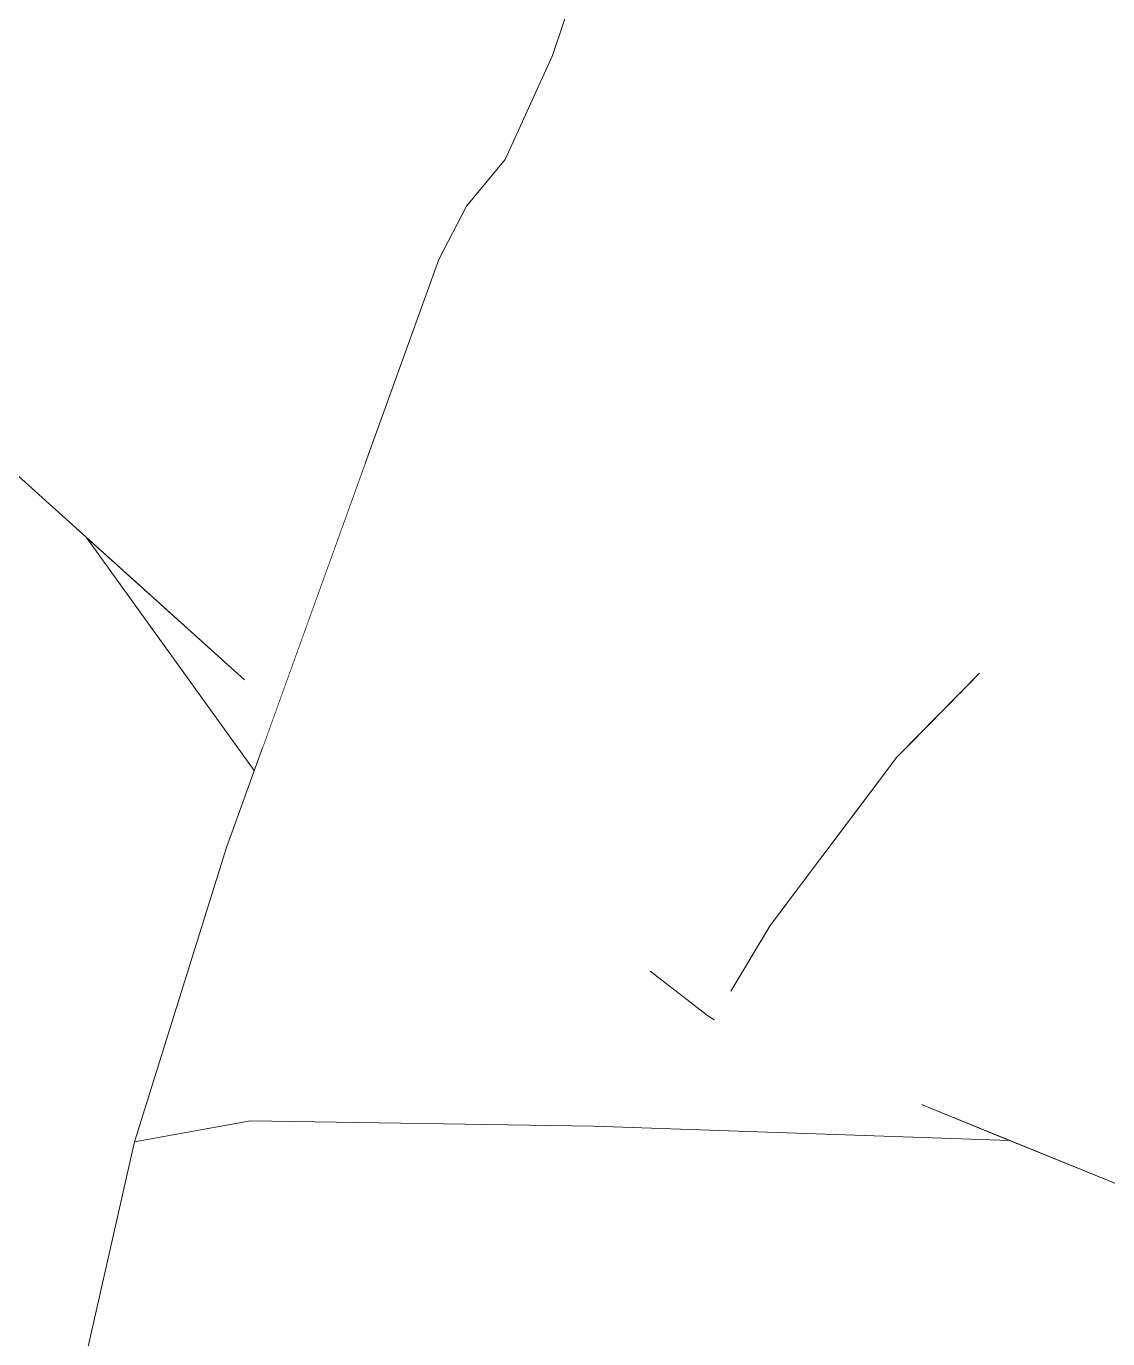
# Model space of a CAD drawing. Header units: millimetres. Extents: x -9413 to 8527, y -300 to 11224.
# Drawn here: x 2390.7 to 2520, y 2094.7 to 2251.6 of the extents above; entities that cross this region are included whole.
import ezdxf

# ---------------------------------------------------------------- set-up
doc = ezdxf.new("R2010")
doc.units = ezdxf.units.MM
doc.header["$MEASUREMENT"] = 0
doc.linetypes.add('Wipeout_Contour', pattern=[1000, 0, -1000])
doc.layers.add('ArchiCAD Doors', color=7, linetype='Continuous')
doc.layers.add('Interior - Furniture', color=7, linetype='Continuous')
doc.layers.add('Interior - Furniture _Pen_No__24', color=7, linetype='Continuous', lineweight=20, true_color=0x029e21)
doc.layers.add('Interior - Furniture _Pen_No__4', color=7, linetype='Continuous', lineweight=20, true_color=0x029e21)

# ---------------------------------------------------------------- blocks, each defined once
blk = doc.blocks.new('Section Elem_7_6')
at = {"color": 254, "linetype": 'Wipeout_Contour', "lineweight": 0, "ltscale": 192324.521893}
blk.add_wipeout([(2036.38, 1300), (2506.93, 1300), (2499.37, 1326.37), (2498.04, 1332.22), (2481.24, 1434.22), (2473.05, 1481.05), (2470.5, 1499.6), (2466.36, 1528.06), (2464.28, 1547.05), (2463.07, 1563.22), (2460.16, 1590.08), (2458.26, 1615.89), (2456.8, 1663.82), (2453.77, 1709.11), (2442.96, 1755.16), (2429.79, 1828.97), (2421.62, 1862.96), (2416.71, 1881.48), (2407.91, 1913.19), (2405.36, 1922.9), (2405.46, 1942.76), (2405.66, 1949.44), (2400.5, 1951.95), (2400.23, 1959.34), (2395.69, 1959.12), (2373.2, 1958.55), (2373.02, 1958.71), (2372.92, 1958.8), (2374.3, 1970.46), (2375.08, 1976.94), (2376.98, 1991.41), (2380.31, 2014.07), (2391.51, 2064.71), (2403.62, 2118.22), (2414.61, 2153.41), (2417.94, 2162.63), (2397.86, 2190.5), (2351.96, 2231.88), (2307.65, 2263.4), (2266.2, 2303.25), (2248.68, 2360.74), (2285.55, 2449.55), (2293.16, 2471.53), (2364.6, 2534.71), (2381.99, 2541.41), (2388.56, 2551.15), (2389.64, 2551.88), (2391.5, 2558.14), (2410.33, 2578.26), (2438.93, 2614), (2484.75, 2591.37), (2519.21, 2571.89), (2532.33, 2565.6), (2553.51, 2550.36), (2576.82, 2499.28), (2591.66, 2471.42), (2595.34, 2457.38), (2598.38, 2444.7), (2598.38, 3112), (2036.38, 3112)], dxfattribs=at).dxf.layer = 'ArchiCAD Doors'
blk = doc.blocks.new('Section Elem_44_6')
at = {"color": 254, "linetype": 'Wipeout_Contour', "lineweight": 0, "ltscale": 12987.667027}
blk.add_wipeout([(2397.86, 2190.5), (2417.94, 2162.63), (2418.93, 2165.39), (2416.78, 2173.45)], dxfattribs=at).dxf.layer = 'Interior - Furniture'
at = {"color": 254, "linetype": 'Wipeout_Contour', "lineweight": 0, "ltscale": 16652.819845}
blk.add_wipeout([(2508.59, 2179.02), (2527.03, 2185.34), (2525.22, 2185.21), (2511.53, 2180.27), (2509.4, 2179.39)], dxfattribs=at).dxf.layer = 'Interior - Furniture'
at = {"color": 254, "linetype": 'Wipeout_Contour', "lineweight": 0, "ltscale": 16652.527051}
blk.add_wipeout([(2532.89, 2175.5), (2502.08, 2162.46), (2538.21, 2155.3), (2548.94, 2156.62), (2549.32, 2156.66)], dxfattribs=at).dxf.layer = 'Interior - Furniture'
at = {"color": 254, "linetype": 'Wipeout_Contour', "lineweight": 0, "ltscale": 9654.51755}
blk.add_wipeout([(2417.51, 2120.75), (2414.61, 2153.41), (2403.62, 2118.22)], dxfattribs=at).dxf.layer = 'Interior - Furniture'
at = {"color": 254, "linetype": 'Wipeout_Contour', "lineweight": 0, "ltscale": 9804.63997}
blk.add_wipeout([(2467.89, 2153.53), (2451.99, 2139.51), (2467.73, 2153.31)], dxfattribs=at).dxf.layer = 'Interior - Furniture'
at = {"color": 254, "linetype": 'Wipeout_Contour', "lineweight": 0, "ltscale": 9909.824258}
blk.add_wipeout([(2535.81, 2118.77), (2545.44, 2130.84), (2496.9, 2135.96)], dxfattribs=at).dxf.layer = 'Interior - Furniture'
at = {"color": 254, "linetype": 'Wipeout_Contour', "lineweight": 0, "ltscale": 9765.668555}
blk.add_wipeout([(2355.56, 2251.6), (2351.96, 2231.88), (2421.07, 2189.48)], dxfattribs=at).dxf.layer = 'Interior - Furniture'
at = {"color": 254, "linetype": 'Wipeout_Contour', "lineweight": 0, "ltscale": 9799.019504}
blk.add_wipeout([(2451.99, 2139.51), (2467.89, 2153.53), (2457.05, 2156.35)], dxfattribs=at).dxf.layer = 'Interior - Furniture'
at = {"color": 254, "linetype": 'Wipeout_Contour', "lineweight": 0, "ltscale": 19673.525546}
blk.add_wipeout([(2478.42, 2142.13), (2488.47, 2130.62), (2489.11, 2129.86), (2496.9, 2135.96), (2481.63, 2146.8), (2479.6, 2144.1)], dxfattribs=at).dxf.layer = 'Interior - Furniture'
at = {"color": 254, "linetype": 'Wipeout_Contour', "lineweight": 0, "ltscale": 9756.496823}
blk.add_wipeout([(2421.07, 2189.48), (2351.96, 2231.88), (2416.78, 2173.45)], dxfattribs=at).dxf.layer = 'Interior - Furniture'
at = {"color": 254, "linetype": 'Wipeout_Contour', "lineweight": 0, "ltscale": 9861.340503}
blk.add_wipeout([(2481.63, 2146.8), (2496.9, 2135.96), (2489.51, 2157.24)], dxfattribs=at).dxf.layer = 'Interior - Furniture'
at = {"color": 254, "linetype": 'Wipeout_Contour', "lineweight": 0, "ltscale": 16491.824576}
blk.add_wipeout([(2355.56, 2251.6), (2441.36, 2226.33), (2443.32, 2230.11), (2445.28, 2232.46), (2392.47, 2289.32)], dxfattribs=at).dxf.layer = 'Interior - Furniture'
at = {"color": 254, "linetype": 'Wipeout_Contour', "lineweight": 0, "ltscale": 9747.550235}
blk.add_wipeout([(2420.53, 2169.79), (2416.78, 2173.45), (2418.93, 2165.39)], dxfattribs=at).dxf.layer = 'Interior - Furniture'
at = {"color": 254, "linetype": 'Wipeout_Contour', "lineweight": 0, "ltscale": 19800.644711}
blk.add_wipeout([(2494.77, 2164.22), (2489.51, 2157.24), (2496.9, 2135.96), (2502.08, 2162.46), (2496.44, 2165.93), (2496.33, 2165.81)], dxfattribs=at).dxf.layer = 'Interior - Furniture'
at = {"color": 254, "linetype": 'Wipeout_Contour', "lineweight": 0, "ltscale": 16405.730995}
blk.add_wipeout([(2355.56, 2251.6), (2421.07, 2189.48), (2431.25, 2199.49), (2440, 2223.7), (2441.36, 2226.33)], dxfattribs=at).dxf.layer = 'Interior - Furniture'
at = {"color": 254, "linetype": 'Wipeout_Contour', "lineweight": 0, "ltscale": 9986.667771}
blk.add_wipeout([(2527.03, 2185.34), (2502.08, 2162.46), (2532.89, 2175.5)], dxfattribs=at).dxf.layer = 'Interior - Furniture'
at = {"color": 254, "linetype": 'Wipeout_Contour', "lineweight": 0, "ltscale": 16597.523478}
blk.add_wipeout([(2455.68, 2254.3), (2392.47, 2289.32), (2445.28, 2232.46), (2447.95, 2235.68), (2453.6, 2248.12)], dxfattribs=at).dxf.layer = 'Interior - Furniture'
at = {"color": 254, "linetype": 'Wipeout_Contour', "lineweight": 0, "ltscale": 13028.004236}
blk.add_wipeout([(2421.07, 2189.48), (2416.78, 2173.45), (2420.53, 2169.79), (2425.2, 2182.72)], dxfattribs=at).dxf.layer = 'Interior - Furniture'
at = {"color": 254, "linetype": 'Wipeout_Contour', "lineweight": 0, "ltscale": 13293.752956}
blk.add_wipeout([(2502.08, 2162.46), (2527.03, 2185.34), (2508.59, 2179.02), (2508.27, 2178.64)], dxfattribs=at).dxf.layer = 'Interior - Furniture'
at = {"color": 254, "linetype": 'Wipeout_Contour', "lineweight": 0, "ltscale": 9791.534008}
blk.add_wipeout([(2421.07, 2189.48), (2425.2, 2182.72), (2425.98, 2184.9)], dxfattribs=at).dxf.layer = 'Interior - Furniture'
at = {"color": 254, "linetype": 'Wipeout_Contour', "lineweight": 0, "ltscale": 19900.319533}
blk.add_wipeout([(2502.08, 2162.46), (2496.9, 2135.96), (2537.6, 2147.84), (2537.6, 2147.88), (2538.4, 2153.89), (2538.21, 2155.3)], dxfattribs=at).dxf.layer = 'Interior - Furniture'
at = {"color": 254, "linetype": 'Wipeout_Contour', "lineweight": 0, "ltscale": 9807.520908}
blk.add_wipeout([(2421.07, 2189.48), (2425.98, 2184.9), (2431.25, 2199.49)], dxfattribs=at).dxf.layer = 'Interior - Furniture'
at = {"color": 254, "linetype": 'Wipeout_Contour', "lineweight": 0, "ltscale": 9925.16515}
blk.add_wipeout([(2502.35, 2171.94), (2496.45, 2165.92), (2502.08, 2162.46)], dxfattribs=at).dxf.layer = 'Interior - Furniture'
at = {"color": 254, "linetype": 'Wipeout_Contour', "lineweight": 0, "ltscale": 13264.173559}
blk.add_wipeout([(2496.9, 2135.96), (2545.44, 2130.84), (2551.21, 2147.13), (2537.6, 2147.84)], dxfattribs=at).dxf.layer = 'Interior - Furniture'
at = {"color": 254, "linetype": 'Wipeout_Contour', "lineweight": 0, "ltscale": 9752.668552}
blk.add_wipeout([(2440, 2223.7), (2414.61, 2153.41), (2417.51, 2120.75)], dxfattribs=at).dxf.layer = 'Interior - Furniture'
at = {"color": 254, "linetype": 'Wipeout_Contour', "lineweight": 0, "ltscale": 13260.090024}
blk.add_wipeout([(2502.35, 2171.94), (2502.08, 2162.46), (2508.27, 2178.64), (2504.56, 2174.19)], dxfattribs=at).dxf.layer = 'Interior - Furniture'
at = {"color": 254, "linetype": 'Wipeout_Contour', "lineweight": 0, "ltscale": 13144.270378}
blk.add_wipeout([(2496.9, 2135.96), (2489.11, 2129.86), (2494.26, 2126.01), (2535.81, 2118.77)], dxfattribs=at).dxf.layer = 'Interior - Furniture'
at = {"color": 254, "linetype": 'Wipeout_Contour', "lineweight": 0, "ltscale": 9937.472858}
blk.add_wipeout([(2490.11, 2187.86), (2484.4, 2170.73), (2501.86, 2187.29)], dxfattribs=at).dxf.layer = 'Interior - Furniture'
at = {"color": 254, "linetype": 'Wipeout_Contour', "lineweight": 0, "ltscale": 16432.284887}
blk.add_wipeout([(2535.81, 2118.77), (2493.9, 2126.07), (2495.17, 2125.15), (2497.87, 2122.62), (2530.44, 2109.35)], dxfattribs=at).dxf.layer = 'Interior - Furniture'
at = {"color": 254, "linetype": 'Wipeout_Contour', "lineweight": 0, "ltscale": 13320.974138}
blk.add_wipeout([(2517.83, 2201.36), (2490.11, 2187.86), (2501.86, 2187.29), (2514.07, 2197.34)], dxfattribs=at).dxf.layer = 'Interior - Furniture'
at = {"color": 254, "linetype": 'Wipeout_Contour', "lineweight": 0, "ltscale": 16657.790072}
blk.add_wipeout([(2501.86, 2187.29), (2504.65, 2187.53), (2509.03, 2192.05), (2513.98, 2197.24), (2513.96, 2197.25)], dxfattribs=at).dxf.layer = 'Interior - Furniture'
at = {"color": 254, "linetype": 'Wipeout_Contour', "lineweight": 0, "ltscale": 9882.67288}
blk.add_wipeout([(2490.11, 2187.86), (2457.05, 2156.35), (2484.4, 2170.73)], dxfattribs=at).dxf.layer = 'Interior - Furniture'
at = {"color": 254, "linetype": 'Wipeout_Contour', "lineweight": 0, "ltscale": 9973.920334}
blk.add_wipeout([(2501.86, 2187.29), (2504.65, 2187.5), (2504.65, 2187.53)], dxfattribs=at).dxf.layer = 'Interior - Furniture'
at = {"color": 254, "linetype": 'Wipeout_Contour', "lineweight": 0, "ltscale": 9843.475395}
blk.add_wipeout([(2457.05, 2156.35), (2467.89, 2153.53), (2484.4, 2170.73)], dxfattribs=at).dxf.layer = 'Interior - Furniture'
at = {"color": 254, "linetype": 'Wipeout_Contour', "lineweight": 0, "ltscale": 13297.247896}
blk.add_wipeout([(2501.86, 2187.29), (2501.99, 2187.19), (2504.73, 2187.41), (2504.65, 2187.5)], dxfattribs=at).dxf.layer = 'Interior - Furniture'
at = {"color": 254, "linetype": 'Wipeout_Contour', "lineweight": 0, "ltscale": 9826.521212}
blk.add_wipeout([(2467.89, 2153.53), (2467.73, 2153.31), (2468.21, 2153.51)], dxfattribs=at).dxf.layer = 'Interior - Furniture'
at = {"color": 254, "linetype": 'Wipeout_Contour', "lineweight": 0, "ltscale": 9945.484398}
blk.add_wipeout([(2501.99, 2187.19), (2501.86, 2187.29), (2484.4, 2170.73)], dxfattribs=at).dxf.layer = 'Interior - Furniture'
at = {"color": 254, "linetype": 'Wipeout_Contour', "lineweight": 0, "ltscale": 16296.646664}
blk.add_wipeout([(2451.29, 2136.17), (2455.91, 2138.84), (2457.9, 2140.31), (2467.73, 2153.31), (2451.99, 2139.51)], dxfattribs=at).dxf.layer = 'Interior - Furniture'
at = {"color": 254, "linetype": 'Wipeout_Contour', "lineweight": 0, "ltscale": 9921.584701}
blk.add_wipeout([(2484.4, 2170.73), (2484.65, 2170.52), (2501.99, 2187.19)], dxfattribs=at).dxf.layer = 'Interior - Furniture'
at = {"color": 254, "linetype": 'Wipeout_Contour', "lineweight": 0, "ltscale": 9798.759493}
blk.add_wipeout([(2467.73, 2153.31), (2457.9, 2140.31), (2462.53, 2143.29)], dxfattribs=at).dxf.layer = 'Interior - Furniture'
at = {"color": 254, "linetype": 'Wipeout_Contour', "lineweight": 0, "ltscale": 9758.367546}
blk.add_wipeout([(2449.45, 2140.83), (2450.96, 2136.4), (2451.6, 2139.48)], dxfattribs=at).dxf.layer = 'Interior - Furniture'
at = {"color": 254, "linetype": 'Wipeout_Contour', "lineweight": 0, "ltscale": 9930.514069}
blk.add_wipeout([(2492.84, 2165.66), (2493.1, 2165.54), (2509.54, 2182.77)], dxfattribs=at).dxf.layer = 'Interior - Furniture'
at = {"color": 254, "linetype": 'Wipeout_Contour', "lineweight": 0, "ltscale": 9804.563019}
blk.add_wipeout([(2467.73, 2153.31), (2462.53, 2143.29), (2462.86, 2143.22)], dxfattribs=at).dxf.layer = 'Interior - Furniture'
at = {"color": 254, "linetype": 'Wipeout_Contour', "lineweight": 0, "ltscale": 9760.854433}
blk.add_wipeout([(2448.95, 2142.07), (2449.45, 2140.83), (2451.6, 2139.48)], dxfattribs=at).dxf.layer = 'Interior - Furniture'
at = {"color": 254, "linetype": 'Wipeout_Contour', "lineweight": 0, "ltscale": 9954.228842}
blk.add_wipeout([(2509.54, 2182.77), (2493.1, 2165.54), (2509.72, 2182.53)], dxfattribs=at).dxf.layer = 'Interior - Furniture'
at = {"color": 254, "linetype": 'Wipeout_Contour', "lineweight": 0, "ltscale": 13080.454897}
blk.add_wipeout([(2462.86, 2143.22), (2462.91, 2143.2), (2468.21, 2153.51), (2467.73, 2153.31)], dxfattribs=at).dxf.layer = 'Interior - Furniture'
at = {"color": 254, "linetype": 'Wipeout_Contour', "lineweight": 0, "ltscale": 9762.667457}
blk.add_wipeout([(2451.6, 2139.48), (2447.87, 2145.59), (2448.95, 2142.07)], dxfattribs=at).dxf.layer = 'Interior - Furniture'
at = {"color": 254, "linetype": 'Wipeout_Contour', "lineweight": 0, "ltscale": 13311.733836}
blk.add_wipeout([(2514.49, 2182.99), (2509.54, 2182.77), (2509.72, 2182.53), (2514.54, 2182.81)], dxfattribs=at).dxf.layer = 'Interior - Furniture'
at = {"color": 254, "linetype": 'Wipeout_Contour', "lineweight": 0, "ltscale": 13044.245453}
blk.add_wipeout([(2441.2, 2170.74), (2447.87, 2145.59), (2451.6, 2139.48), (2456.64, 2156.37)], dxfattribs=at).dxf.layer = 'Interior - Furniture'
at = {"color": 254, "linetype": 'Wipeout_Contour', "lineweight": 0, "ltscale": 9858.815325}
blk.add_wipeout([(2492.84, 2165.66), (2478.42, 2145.69), (2478.92, 2145.44)], dxfattribs=at).dxf.layer = 'Interior - Furniture'
at = {"color": 254, "linetype": 'Wipeout_Contour', "lineweight": 0, "ltscale": 13119.280507}
blk.add_wipeout([(2441.2, 2170.74), (2456.64, 2156.37), (2455.2, 2202.76), (2448.79, 2190.45)], dxfattribs=at).dxf.layer = 'Interior - Furniture'
at = {"color": 254, "linetype": 'Wipeout_Contour', "lineweight": 0, "ltscale": 9985.357121}
blk.add_wipeout([(2514.54, 2182.81), (2509.72, 2182.53), (2514.55, 2182.75)], dxfattribs=at).dxf.layer = 'Interior - Furniture'
at = {"color": 254, "linetype": 'Wipeout_Contour', "lineweight": 0, "ltscale": 9882.837224}
blk.add_wipeout([(2478.92, 2145.44), (2493.1, 2165.54), (2492.84, 2165.66)], dxfattribs=at).dxf.layer = 'Interior - Furniture'
at = {"color": 254, "linetype": 'Wipeout_Contour', "lineweight": 0, "ltscale": 9850.177744}
blk.add_wipeout([(2484.4, 2170.73), (2467.89, 2153.53), (2468.21, 2153.51)], dxfattribs=at).dxf.layer = 'Interior - Furniture'
at = {"color": 254, "linetype": 'Wipeout_Contour', "lineweight": 0, "ltscale": 9809.335237}
blk.add_wipeout([(2478.42, 2145.69), (2472.11, 2133.33), (2472.61, 2133.48)], dxfattribs=at).dxf.layer = 'Interior - Furniture'
at = {"color": 254, "linetype": 'Wipeout_Contour', "lineweight": 0, "ltscale": 9873.904537}
blk.add_wipeout([(2468.21, 2153.51), (2484.65, 2170.52), (2484.4, 2170.73)], dxfattribs=at).dxf.layer = 'Interior - Furniture'
at = {"color": 254, "linetype": 'Wipeout_Contour', "lineweight": 0, "ltscale": 9822.41287}
blk.add_wipeout([(2472.61, 2133.48), (2478.92, 2145.44), (2478.42, 2145.69)], dxfattribs=at).dxf.layer = 'Interior - Furniture'
at = {"color": 254, "linetype": 'Wipeout_Contour', "lineweight": 0, "ltscale": 13194.821171}
blk.add_wipeout([(2462.42, 2214.85), (2455.2, 2202.76), (2456.64, 2156.37), (2489.78, 2188.33)], dxfattribs=at).dxf.layer = 'Interior - Furniture'
at = {"color": 254, "linetype": 'Wipeout_Contour', "lineweight": 0, "ltscale": 9795.993358}
blk.add_wipeout([(2472.97, 2132.85), (2472.11, 2133.33), (2472.93, 2132.83)], dxfattribs=at).dxf.layer = 'Interior - Furniture'
at = {"color": 254, "linetype": 'Wipeout_Contour', "lineweight": 0, "ltscale": 16611.177726}
blk.add_wipeout([(2462.42, 2214.85), (2489.78, 2188.33), (2486.91, 2214.87), (2482.85, 2216.47), (2477.7, 2218.36)], dxfattribs=at).dxf.layer = 'Interior - Furniture'
at = {"color": 254, "linetype": 'Wipeout_Contour', "lineweight": 0, "ltscale": 13062.873701}
blk.add_wipeout([(2472.11, 2133.33), (2472.97, 2132.85), (2473.4, 2133), (2472.61, 2133.48)], dxfattribs=at).dxf.layer = 'Interior - Furniture'
at = {"color": 254, "linetype": 'Wipeout_Contour', "lineweight": 0, "ltscale": 13329.783941}
blk.add_wipeout([(2507.2, 2206.24), (2486.91, 2214.87), (2489.78, 2188.33), (2517.87, 2201.79)], dxfattribs=at).dxf.layer = 'Interior - Furniture'
at = {"color": 254, "linetype": 'Wipeout_Contour', "lineweight": 0, "ltscale": 10003.888012}
blk.add_wipeout([(2490.11, 2187.86), (2517.83, 2201.36), (2517.89, 2201.75)], dxfattribs=at).dxf.layer = 'Interior - Furniture'
at = {"color": 254, "linetype": 'Wipeout_Contour', "lineweight": 0, "ltscale": 13319.060741}
blk.add_wipeout([(2489.78, 2188.33), (2490.11, 2187.86), (2517.89, 2201.75), (2517.87, 2201.79)], dxfattribs=at).dxf.layer = 'Interior - Furniture'
at = {"color": 254, "linetype": 'Wipeout_Contour', "lineweight": 0, "ltscale": 43582.880266}
blk.add_wipeout([(2555.18, 2237.01), (2507.2, 2206.24), (2517.87, 2201.79), (2517.89, 2201.75), (2517.83, 2201.36), (2514.07, 2197.34), (2513.96, 2197.25), (2513.98, 2197.24), (2509.03, 2192.05), (2535.49, 2192.3), (2547.12, 2201.09), (2553.14, 2204.8), (2554.82, 2204.74)], dxfattribs=at).dxf.layer = 'Interior - Furniture'
at = {"color": 254, "linetype": 'Wipeout_Contour', "lineweight": 0, "ltscale": 9852.639738}
blk.add_wipeout([(2456.64, 2156.37), (2457.05, 2156.35), (2490.11, 2187.86)], dxfattribs=at).dxf.layer = 'Interior - Furniture'
at = {"color": 254, "linetype": 'Wipeout_Contour', "lineweight": 0, "ltscale": 13303.737004}
blk.add_wipeout([(2502, 2187.18), (2509.54, 2182.77), (2512.22, 2184.16), (2504.74, 2187.41)], dxfattribs=at).dxf.layer = 'Interior - Furniture'
at = {"color": 254, "linetype": 'Wipeout_Contour', "lineweight": 0, "ltscale": 16735.805838}
blk.add_wipeout([(2555.18, 2237.01), (2481.32, 2236.86), (2482.85, 2216.47), (2486.91, 2214.87), (2507.2, 2206.24)], dxfattribs=at).dxf.layer = 'Interior - Furniture'
at = {"color": 254, "linetype": 'Wipeout_Contour', "lineweight": 0, "ltscale": 9898.245641}
blk.add_wipeout([(2490.11, 2187.86), (2489.78, 2188.33), (2456.64, 2156.37)], dxfattribs=at).dxf.layer = 'Interior - Furniture'
at = {"color": 254, "linetype": 'Wipeout_Contour', "lineweight": 0, "ltscale": 9984.565069}
blk.add_wipeout([(2512.22, 2184.16), (2509.54, 2182.77), (2514.49, 2182.99)], dxfattribs=at).dxf.layer = 'Interior - Furniture'
at = {"color": 254, "linetype": 'Wipeout_Contour', "lineweight": 0, "ltscale": 9994.240583}
blk.add_wipeout([(2477.7, 2218.36), (2482.85, 2216.47), (2481.32, 2236.86)], dxfattribs=at).dxf.layer = 'Interior - Furniture'
at = {"color": 254, "linetype": 'Wipeout_Contour', "lineweight": 0, "ltscale": 9924.416437}
blk.add_wipeout([(2501.99, 2187.19), (2484.65, 2170.52), (2492.84, 2165.66)], dxfattribs=at).dxf.layer = 'Interior - Furniture'
at = {"color": 254, "linetype": 'Wipeout_Contour', "lineweight": 0, "ltscale": 9792.084139}
blk.add_wipeout([(2456.64, 2156.37), (2451.99, 2139.51), (2457.05, 2156.35)], dxfattribs=at).dxf.layer = 'Interior - Furniture'
at = {"color": 254, "linetype": 'Wipeout_Contour', "lineweight": 0, "ltscale": 9951.548532}
blk.add_wipeout([(2501.99, 2187.19), (2492.84, 2165.66), (2509.54, 2182.77)], dxfattribs=at).dxf.layer = 'Interior - Furniture'
at = {"color": 254, "linetype": 'Wipeout_Contour', "lineweight": 0, "ltscale": 9852.790226}
blk.add_wipeout([(2484.65, 2170.52), (2468.21, 2153.51), (2478.42, 2145.69)], dxfattribs=at).dxf.layer = 'Interior - Furniture'
at = {"color": 254, "linetype": 'Wipeout_Contour', "lineweight": 0, "ltscale": 9776.846177}
blk.add_wipeout([(2451.6, 2139.48), (2451.99, 2139.51), (2456.64, 2156.37)], dxfattribs=at).dxf.layer = 'Interior - Furniture'
at = {"color": 254, "linetype": 'Wipeout_Contour', "lineweight": 0, "ltscale": 9971.911853}
blk.add_wipeout([(2501.99, 2187.19), (2502, 2187.18), (2504.73, 2187.41)], dxfattribs=at).dxf.layer = 'Interior - Furniture'
at = {"color": 254, "linetype": 'Wipeout_Contour', "lineweight": 0, "ltscale": 13305.813392}
blk.add_wipeout([(2509.4, 2179.39), (2511.53, 2180.27), (2514.55, 2182.75), (2509.72, 2182.53)], dxfattribs=at).dxf.layer = 'Interior - Furniture'
at = {"color": 254, "linetype": 'Wipeout_Contour', "lineweight": 0, "ltscale": 9879.811038}
blk.add_wipeout([(2478.42, 2145.69), (2492.84, 2165.66), (2484.65, 2170.52)], dxfattribs=at).dxf.layer = 'Interior - Furniture'
at = {"color": 254, "linetype": 'Wipeout_Contour', "lineweight": 0, "ltscale": 19598.22074}
blk.add_wipeout([(2462.92, 2143.21), (2462.97, 2142.95), (2465.3, 2138.69), (2465.37, 2138.55), (2472.11, 2133.33), (2468.21, 2153.51)], dxfattribs=at).dxf.layer = 'Interior - Furniture'
at = {"color": 254, "linetype": 'Wipeout_Contour', "lineweight": 0, "ltscale": 9756.592973}
blk.add_wipeout([(2450.96, 2136.4), (2451.07, 2136.33), (2451.6, 2139.48)], dxfattribs=at).dxf.layer = 'Interior - Furniture'
at = {"color": 254, "linetype": 'Wipeout_Contour', "lineweight": 0, "ltscale": 9930.981616}
blk.add_wipeout([(2493.1, 2165.54), (2494.77, 2164.22), (2509.72, 2182.53)], dxfattribs=at).dxf.layer = 'Interior - Furniture'
at = {"color": 254, "linetype": 'Wipeout_Contour', "lineweight": 0, "ltscale": 9819.306761}
blk.add_wipeout([(2472.11, 2133.33), (2478.42, 2145.69), (2468.21, 2153.51)], dxfattribs=at).dxf.layer = 'Interior - Furniture'
at = {"color": 254, "linetype": 'Wipeout_Contour', "lineweight": 0, "ltscale": 13011.102044}
blk.add_wipeout([(2451.6, 2139.48), (2451.07, 2136.33), (2451.29, 2136.17), (2451.99, 2139.51)], dxfattribs=at).dxf.layer = 'Interior - Furniture'
at = {"color": 254, "linetype": 'Wipeout_Contour', "lineweight": 0, "ltscale": 9790.354541}
blk.add_wipeout([(2465.27, 2138.62), (2465.37, 2138.55), (2465.36, 2138.56)], dxfattribs=at).dxf.layer = 'Interior - Furniture'
at = {"color": 254, "linetype": 'Wipeout_Contour', "lineweight": 0, "ltscale": 26523.680962}
blk.add_wipeout([(2509.72, 2182.53), (2494.77, 2164.22), (2496.33, 2165.81), (2496.45, 2165.92), (2504.56, 2174.19), (2508.27, 2178.64), (2508.59, 2179.02), (2509.4, 2179.39)], dxfattribs=at).dxf.layer = 'Interior - Furniture'
at = {"color": 254, "linetype": 'Wipeout_Contour', "lineweight": 0, "ltscale": 9858.797968}
blk.add_wipeout([(2493.1, 2165.54), (2478.92, 2145.44), (2479.6, 2144.1)], dxfattribs=at).dxf.layer = 'Interior - Furniture'
at = {"color": 254, "linetype": 'Wipeout_Contour', "lineweight": 0, "ltscale": 9774.88629}
blk.add_wipeout([(2458.5, 2120.09), (2465.3, 2138.69), (2462.97, 2142.95)], dxfattribs=at).dxf.layer = 'Interior - Furniture'
at = {"color": 254, "linetype": 'Wipeout_Contour', "lineweight": 0, "ltscale": 39989.629934}
blk.add_wipeout([(2504.65, 2187.53), (2504.65, 2187.5), (2504.73, 2187.41), (2512.22, 2184.16), (2514.49, 2182.99), (2514.54, 2182.81), (2514.55, 2182.75), (2511.53, 2180.27), (2525.22, 2185.21), (2529.84, 2188.02), (2535.49, 2192.3), (2509.03, 2192.05)], dxfattribs=at).dxf.layer = 'Interior - Furniture'
at = {"color": 254, "linetype": 'Wipeout_Contour', "lineweight": 0, "ltscale": 9883.010434}
blk.add_wipeout([(2479.6, 2144.1), (2494.77, 2164.22), (2493.1, 2165.54)], dxfattribs=at).dxf.layer = 'Interior - Furniture'
at = {"color": 254, "linetype": 'Wipeout_Contour', "lineweight": 0, "ltscale": 9774.808222}
blk.add_wipeout([(2465.27, 2138.62), (2458.5, 2120.09), (2469.48, 2135.36)], dxfattribs=at).dxf.layer = 'Interior - Furniture'
at = {"layer": 'Interior - Furniture _Pen_No__4', "linetype": 'Continuous'}
blk.add_line((2504.63, 2174.26), (2494.77, 2164.22), dxfattribs=at)
at = {"color": 254, "linetype": 'Wipeout_Contour', "lineweight": 0, "ltscale": 19616.227895}
blk.add_wipeout([(2472.61, 2133.48), (2473.73, 2134.55), (2474.15, 2135.17), (2474.11, 2135.18), (2474.48, 2135.66), (2478.92, 2145.44)], dxfattribs=at).dxf.layer = 'Interior - Furniture'
at = {"color": 254, "linetype": 'Wipeout_Contour', "lineweight": 0, "ltscale": 9791.186419}
blk.add_wipeout([(2465.27, 2138.63), (2465.36, 2138.56), (2465.3, 2138.69)], dxfattribs=at).dxf.layer = 'Interior - Furniture'
at = {"color": 254, "linetype": 'Wipeout_Contour', "lineweight": 0, "ltscale": 26190.676347}
blk.add_wipeout([(2488.47, 2130.62), (2458.5, 2120.09), (2508.23, 2118.4), (2497.87, 2122.62), (2495.17, 2125.15), (2493.9, 2126.07), (2494.26, 2126.01), (2489.11, 2129.86)], dxfattribs=at).dxf.layer = 'Interior - Furniture'
at = {"color": 254, "linetype": 'Wipeout_Contour', "lineweight": 0, "ltscale": 42393.126498}
blk.add_wipeout([(2440, 2223.7), (2417.51, 2120.75), (2458.5, 2120.09), (2455.91, 2138.84), (2451.29, 2136.17), (2451.07, 2136.33), (2450.96, 2136.4), (2449.45, 2140.83), (2448.95, 2142.07), (2447.87, 2145.59), (2441.2, 2170.74), (2448.79, 2190.45), (2443.32, 2230.11)], dxfattribs=at).dxf.layer = 'Interior - Furniture'
at = {"color": 254, "linetype": 'Wipeout_Contour', "lineweight": 0, "ltscale": 13094.497702}
blk.add_wipeout([(2474.48, 2135.66), (2474.94, 2136.28), (2479.6, 2144.1), (2478.92, 2145.44)], dxfattribs=at).dxf.layer = 'Interior - Furniture'
at = {"color": 254, "linetype": 'Wipeout_Contour', "lineweight": 0, "ltscale": 9797.833814}
blk.add_wipeout([(2473.47, 2133.21), (2472.61, 2133.48), (2473.39, 2133.01)], dxfattribs=at).dxf.layer = 'Interior - Furniture'
at = {"layer": 'Interior - Furniture _Pen_No__4', "linetype": 'Continuous'}
for p, q in [((2351.96, 2231.88), (2416.78, 2173.45)), ((2397.86, 2190.5), (2417.94, 2162.63)), ((2494.77, 2164.22), (2479.6, 2144.1)), ((2479.6, 2144.1), (2474.92, 2136.23))]:
    blk.add_line(p, q, dxfattribs=at)
at = {"color": 254, "linetype": 'Wipeout_Contour', "lineweight": 0, "ltscale": 23186.520462}
blk.add_wipeout([(2443.32, 2230.11), (2448.79, 2190.45), (2455.2, 2202.76), (2462.42, 2214.85), (2477.7, 2218.36), (2481.32, 2236.86), (2447.95, 2235.68)], dxfattribs=at).dxf.layer = 'Interior - Furniture'
at = {"color": 254, "linetype": 'Wipeout_Contour', "lineweight": 0, "ltscale": 19557.121275}
blk.add_wipeout([(2455.91, 2138.84), (2458.5, 2120.09), (2462.97, 2142.95), (2462.92, 2143.2), (2462.53, 2143.29), (2457.9, 2140.31)], dxfattribs=at).dxf.layer = 'Interior - Furniture'
at = {"color": 254, "linetype": 'Wipeout_Contour', "lineweight": 0, "ltscale": 9804.238007}
blk.add_wipeout([(2474.23, 2135.12), (2474.15, 2134.94), (2474.25, 2135.12)], dxfattribs=at).dxf.layer = 'Interior - Furniture'
at = {"color": 254, "linetype": 'Wipeout_Contour', "lineweight": 0, "ltscale": 12713.524164}
blk.add_wipeout([(2391.51, 2064.71), (2399.7, 2015.67), (2417.51, 2120.75), (2403.62, 2118.22)], dxfattribs=at).dxf.layer = 'Interior - Furniture'
at = {"color": 254, "linetype": 'Wipeout_Contour', "lineweight": 0, "ltscale": 10171.18307}
blk.add_wipeout([(2481.32, 2236.86), (2565.4, 2290.65), (2495.22, 2295.8)], dxfattribs=at).dxf.layer = 'Interior - Furniture'
at = {"color": 254, "linetype": 'Wipeout_Contour', "lineweight": 0, "ltscale": 9799.060864}
blk.add_wipeout([(2472.61, 2133.48), (2473.47, 2133.21), (2473.73, 2134.55)], dxfattribs=at).dxf.layer = 'Interior - Furniture'
at = {"color": 254, "linetype": 'Wipeout_Contour', "lineweight": 0, "ltscale": 16383.83547}
blk.add_wipeout([(2458.5, 2120.09), (2549.26, 2024.85), (2551.45, 2099.72), (2530.44, 2109.35), (2508.23, 2118.4)], dxfattribs=at).dxf.layer = 'Interior - Furniture'
at = {"layer": 'Interior - Furniture _Pen_No__4', "linetype": 'Continuous'}
for q in [(2465.27, 2138.62), (2472.94, 2132.83)]:
    blk.add_line((2472.11, 2133.33), q, dxfattribs=at)
at = {"color": 254, "linetype": 'Wipeout_Contour', "lineweight": 0, "ltscale": 10175.400436}
blk.add_wipeout([(2565.4, 2290.65), (2481.32, 2236.86), (2555.18, 2237.01)], dxfattribs=at).dxf.layer = 'Interior - Furniture'
at = {"color": 254, "linetype": 'Wipeout_Contour', "lineweight": 0, "ltscale": 9675.425653}
blk.add_wipeout([(2549.26, 2024.85), (2458.5, 2120.09), (2448.21, 2019.2)], dxfattribs=at).dxf.layer = 'Interior - Furniture'
at = {"layer": 'Interior - Furniture _Pen_No__4', "linetype": 'Continuous'}
blk.add_line((2497.7, 2122.68), (2530.44, 2109.35), dxfattribs=at)
at = {"color": 254, "linetype": 'Wipeout_Contour', "lineweight": 0, "ltscale": 13374.045146}
blk.add_wipeout([(2495.22, 2295.8), (2453.6, 2248.12), (2447.95, 2235.68), (2481.32, 2236.86)], dxfattribs=at).dxf.layer = 'Interior - Furniture'
at = {"color": 254, "linetype": 'Wipeout_Contour', "lineweight": 0, "ltscale": 9523.062392}
blk.add_wipeout([(2399.7, 2015.67), (2448.21, 2019.2), (2417.51, 2120.75)], dxfattribs=at).dxf.layer = 'Interior - Furniture'
at = {"color": 254, "linetype": 'Wipeout_Contour', "lineweight": 0, "ltscale": 10095.258205}
blk.add_wipeout([(2471.27, 2300.69), (2453.6, 2248.12), (2495.22, 2295.8)], dxfattribs=at).dxf.layer = 'Interior - Furniture'
at = {"color": 254, "linetype": 'Wipeout_Contour', "lineweight": 0, "ltscale": 9635.857558}
blk.add_wipeout([(2417.51, 2120.75), (2448.21, 2019.2), (2458.5, 2120.09)], dxfattribs=at).dxf.layer = 'Interior - Furniture'
at = {"layer": 'Interior - Furniture _Pen_No__24', "linetype": 'Continuous', "flags": 128}
blk.add_lwpolyline([(2471.27, 2300.69), (2453.6, 2248.12), (2447.95, 2235.68), (2443.32, 2230.11), (2440, 2223.7), (2414.61, 2153.41), (2403.62, 2118.22), (2391.51, 2064.71), (2380.31, 2014.07), (2376.98, 1991.41), (2375.08, 1976.94), (2374.3, 1970.46), (2372.92, 1958.8)], dxfattribs=at)
at = {"layer": 'Interior - Furniture _Pen_No__4', "linetype": 'Continuous'}
for p, q in [((2403.62, 2118.22), (2417.51, 2120.75)), ((2458.5, 2120.09), (2417.51, 2120.75)), ((2458.5, 2120.09), (2508.23, 2118.4))]:
    blk.add_line(p, q, dxfattribs=at)

msp = doc.modelspace()

# ---------------------------------------------------------------- block references
at = {"layer": 'ArchiCAD Doors'}
msp.add_blockref('Section Elem_7_6', (0, 0), dxfattribs=at)

# ---------------------------------------------------------------- next in the draw order: block references
at = {"layer": 'Interior - Furniture'}
msp.add_blockref('Section Elem_44_6', (0, 0), dxfattribs=at)

doc.saveas('drawing.dxf')
